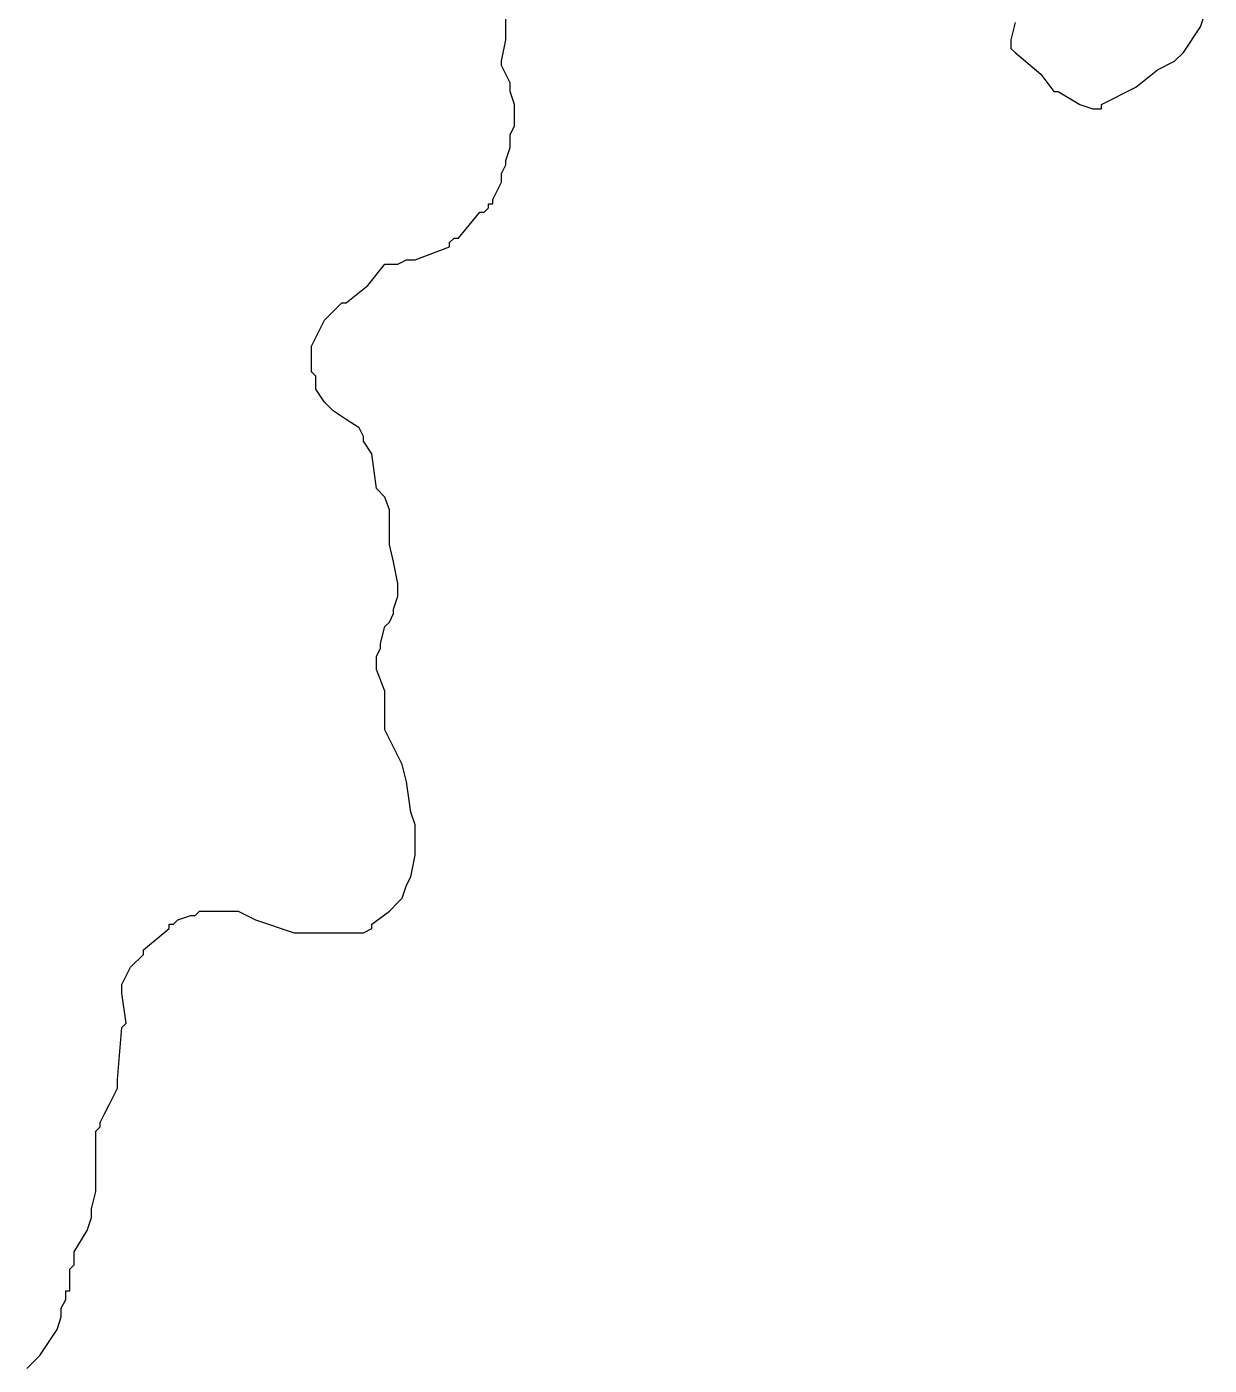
# Model space of a CAD drawing. Extents: x 0.1 to 10.9, y 0.1 to 8.4.
# Drawn here: x 1.707 to 2.62, y 3.202 to 4.236 of the extents above; entities that cross this region are included whole.
import ezdxf

# ---------------------------------------------------------------- set-up
doc = ezdxf.new("R2010")
doc.units = 0
doc.header["$MEASUREMENT"] = 0
doc.layers.add('STATE', color=7, linetype='CONTINUOUS')

# ---------------------------------------------------------------- blocks, each defined once
blk = doc.blocks.new('BLOCK_2')
at = {"layer": 'STATE', "color": 2}
for points in [[(1.7067, 3.1992), (1.7167, 3.2092), (1.73, 3.2292), (1.7333, 3.2392), (1.7333, 3.2458), (1.7367, 3.2525), (1.7367, 3.2559), (1.7367, 3.2592), (1.74, 3.2592), (1.74, 3.2725), (1.74, 3.2759), (1.7433, 3.2792), (1.7433, 3.2892), (1.7533, 3.3059), (1.7567, 3.3159), (1.7567, 3.3192), (1.7567, 3.3225), (1.76, 3.3359), (1.76, 3.3692), (1.76, 3.3725), (1.76, 3.3759), (1.76, 3.3825), (1.7633, 3.3859), (1.7633, 3.3892), (1.7667, 3.3959), (1.77, 3.4025), (1.7767, 3.4159), (1.7767, 3.4225), (1.78, 3.4626), (1.7833, 3.4659), (1.78, 3.4892), (1.78, 3.4959), (1.7833, 3.5026), (1.7867, 3.5092), (1.7967, 3.5192), (1.7967, 3.5226), (1.8167, 3.5392), (1.8167, 3.5426), (1.82, 3.5426), (1.8233, 3.5459), (1.8333, 3.5492), (1.8367, 3.5492), (1.84, 3.5526), (1.8567, 3.5526), (1.86, 3.5526), (1.8633, 3.5526), (1.87, 3.5526), (1.8833, 3.5459), (1.9133, 3.5359), (1.92, 3.5359), (1.94, 3.5359), (1.9433, 3.5359), (1.9467, 3.5359), (1.9667, 3.5359), (1.9733, 3.5392), (1.9733, 3.5426), (1.9867, 3.5526), (1.9933, 3.5592), (1.9967, 3.5626), (2, 3.5726), (2.0033, 3.5792), (2.0067, 3.5959), (2.0067, 3.6126), (2.0067, 3.6192), (2.0033, 3.6292), (2, 3.6526), (1.9967, 3.6659), (1.9833, 3.6926), (1.9833, 3.7059), (1.9833, 3.7093), (1.9833, 3.7126), (1.9833, 3.7226), (1.9767, 3.7393), (1.9767, 3.7493), (1.98, 3.7559), (1.98, 3.7593), (1.9833, 3.7726), (1.9867, 3.7759), (1.99, 3.7826), (1.99, 3.7859), (1.9933, 3.7959), (1.9933, 3.7993), (1.9933, 3.8026), (1.9933, 3.8059), (1.99, 3.8226), (1.9867, 3.836), (1.9867, 3.8459), (1.9867, 3.8626), (1.9833, 3.8726), (1.9767, 3.8793), (1.9733, 3.906), (1.9667, 3.9159), (1.9667, 3.9193), (1.9633, 3.926), (1.9533, 3.9326), (1.9433, 3.9393), (1.9367, 3.946), (1.93, 3.956), (1.93, 3.9593), (1.93, 3.966), (1.9267, 3.9693), (1.9267, 3.9726), (1.9267, 3.9793), (1.9267, 3.9893), (1.9367, 4.0093), (1.9433, 4.016), (1.9467, 4.0193), (1.95, 4.0226), (1.9533, 4.0226), (1.97, 4.036), (1.9833, 4.0526), (1.9867, 4.0526), (1.9933, 4.0526), (2, 4.056), (2.0067, 4.056), (2.0333, 4.066), (2.0333, 4.0693), (2.0367, 4.0726), (2.04, 4.0726), (2.0567, 4.0927), (2.06, 4.0927), (2.0633, 4.096), (2.0633, 4.0993), (2.0667, 4.0993), (2.0667, 4.1026), (2.07, 4.1093), (2.0733, 4.116), (2.0733, 4.1193), (2.0733, 4.1227), (2.0767, 4.1293), (2.0767, 4.1327), (2.08, 4.1427), (2.08, 4.146), (2.08, 4.1527), (2.0833, 4.1593), (2.0833, 4.166), (2.0833, 4.1727), (2.0833, 4.176), (2.08, 4.186), (2.08, 4.1927), (2.0733, 4.206), (2.0733, 4.2093), (2.0767, 4.226), (2.0767, 4.2427)], [(2.47, 4.2393), (2.4667, 4.226), (2.4667, 4.2193), (2.47, 4.216), (2.49, 4.1993), (2.5, 4.186), (2.5033, 4.186), (2.52, 4.176), (2.53, 4.1727), (2.5367, 4.1727), (2.5367, 4.176), (2.5633, 4.1893), (2.58, 4.2027), (2.5933, 4.2093), (2.6, 4.216), (2.6133, 4.236), (2.62, 4.256)]]:
    blk.add_lwpolyline(points, dxfattribs=at)

msp = doc.modelspace()

# ---------------------------------------------------------------- block references
at = {"layer": 'STATE'}
msp.add_blockref('BLOCK_2', (0, 0), dxfattribs=at)

doc.saveas('drawing.dxf')
